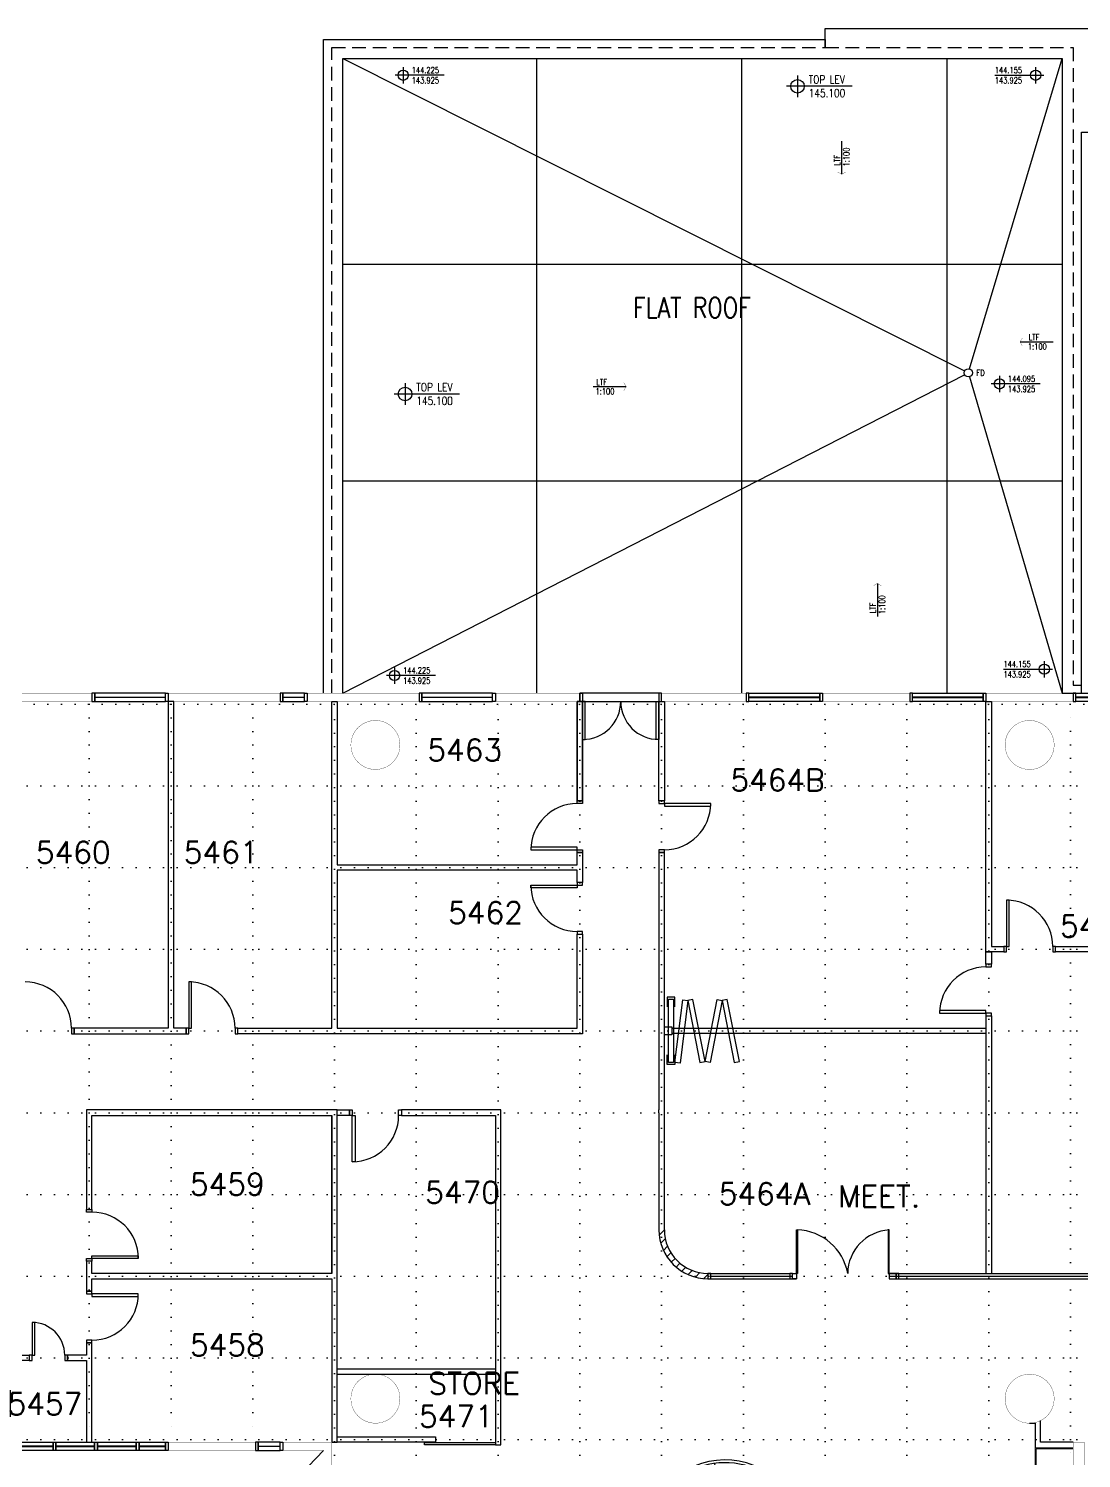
# Model space of a CAD drawing. Extents: x -68523 to 336700, y -113452 to 119396.
# Drawn here: x 83638 to 102950, y 17704 to 43950 of the extents above; entities that cross this region are included whole.
import ezdxf

# ---------------------------------------------------------------- set-up
doc = ezdxf.new("R2010")
doc.units = 0
doc.header["$LTSCALE"] = 1000
doc.header["$MEASUREMENT"] = 0
for name, pattern in [('S3144a$0$DASHDOT', [1, 0.5, -0.25, 0, -0.25]), ('S3144a$0$DOT', [0.25, 0, -0.25]), ('S3144a$0$HIDDEN', [0.375, 0.25, -0.125])]:
    doc.linetypes.add(name, pattern=pattern)
doc.layers.get('0').update_dxf_attribs({"linetype": 'CONTINUOUS'})
for name, color, linetype in [('S3144a$0$11', 14, 'CONTINUOUS'), ('S3144a$0$17', 14, 'CONTINUOUS'), ('S3144a$0$20', 7, 'CONTINUOUS'), ('S3144a$0$23', 7, 'CONTINUOUS'), ('S3144a$0$25', 7, 'CONTINUOUS'), ('S3144a$0$30', 1, 'CONTINUOUS'), ('S3144a$0$35', 7, 'CONTINUOUS'), ('S3144a$0$4', 7, 'CONTINUOUS'), ('S3144a$0$45', 7, 'CONTINUOUS'), ('S3144a$0$48', 2, 'CONTINUOUS'), ('S3144a$0$6', 7, 'CONTINUOUS'), ('S3144a$0$7', 7, 'CONTINUOUS'), ('S3144a$0$IC - INT WD (KEEP)', 8, 'CONTINUOUS'), ('S3144a$0$IC - INT WD (NEW)', 1, 'CONTINUOUS'), ('S3144a$0$NEW DOOR 2', 1, 'CONTINUOUS'), ('S3144a$0$ROOM-NO', 4, 'CONTINUOUS')]:
    doc.layers.add(name, color=color, linetype=linetype)
doc.layers.add('S3144a$0$LP - Loose Furniture', color=1, linetype='CONTINUOUS', lineweight=9)
doc.styles.add('S3144a$0$STANDARD', font='SIMPLEX')

# ---------------------------------------------------------------- blocks, each defined once
blk = doc.blocks.new('S3144a$0$dfgd')
at = {"color": 1, "ltscale": 1000}
for p, q in [((996801, 606029), (997052, 606502)), ((997147, 606456), (997170, 606501)), ((995984, 604493), (995742, 604037)), ((995809, 603940), (995832, 603984))]:
    blk.add_line(p, q, dxfattribs=at)
at = {"color": 8, "ltscale": 1000}
for p, q in [((997607, 606063), (997189, 605748)), ((997363, 605289), (997885, 605330)), ((997263, 604809), (997725, 604563)), ((996921, 604458), (997179, 604002)), ((996416, 603822), (996443, 604345))]:
    blk.add_line(p, q, dxfattribs=at)
at = {"color": 1, "ltscale": 1000}
blk.add_circle((996489, 605220), 600, dxfattribs=at)
for centre, radius, start, end in [((996489, 605220), 1400, 237.7225, 66.2775), ((996489, 605220), 1450, 242, 62), ((997059, 606450), 30, 152, 245.1485), ((996489, 605220), 1325, 38.2686, 65.1485), ((996881, 606009), 80, 152, 243.5902), ((997553, 606060), 30, 218.2686, 307), ((997589, 606012), 30, 127, 215.7314), ((996489, 605220), 800, 42.2159, 63.5902), ((996489, 605220), 1325, 5.7686, 35.7314), ((997141, 605812), 80, 222.2159, 307), ((997237, 605684), 80, 127, 211.7841), ((996489, 605220), 800, 9.7159, 31.7841), ((997357, 605369), 80, 189.7159, 274.5), ((997369, 605209), 80, 94.5, 179.2841), ((996489, 605220), 1325, 333.2686, 3.2314), ((997837, 605357), 30, 185.7686, 274.5), ((997842, 605297), 30, 94.5, 183.2314), ((996489, 605220), 800, 337.2159, 359.2841), ((996489, 605220), 800, 304.7159, 326.7841), ((997225, 604738), 80, 62, 146.7841), ((997301, 604880), 80, 157.2159, 242), ((996055, 604455), 80, 60.4098, 152), ((996489, 605220), 800, 240.4098, 261.7841), ((996489, 605220), 800, 272.2159, 294.2841), ((996851, 604418), 80, 29.5, 114.2841), ((996990, 604497), 80, 124.7159, 209.5), ((996489, 605220), 1325, 300.7686, 330.7314), ((997671, 604558), 30, 62, 150.7314), ((997699, 604611), 30, 153.2686, 242), ((996364, 604349), 80, 357, 81.7841), ((996523, 604341), 80, 92.2159, 177), ((995788, 604061), 30, 58.8515, 152), ((996489, 605220), 1325, 238.8515, 265.7314), ((996489, 605220), 1325, 268.2686, 298.2314), ((997130, 604027), 30, 29.5, 118.2314), ((997182, 604056), 30, 120.7686, 209.5), ((996388, 603869), 30, 357, 85.7314), ((996448, 603866), 30, 88.2686, 177)]:
    blk.add_arc(centre, radius, start, end, dxfattribs=at)
blk = doc.blocks.new('S3144a$0$sfsd')
at = {"color": 1}
for p, q in [((998996, 604464), (999172, 604041)), ((999432, 604667), (999007, 604491)), ((999634, 604232), (999458, 604656)), ((999623, 604233), (999471, 604598)), ((999028, 604414), (999179, 604049)), ((999632, 604236), (999623, 604233)), ((999654, 604185), (999634, 604232)), ((998638, 604121), (998462, 603696)), ((999087, 603956), (998664, 604132)), ((999079, 603949), (998714, 604100)), ((999079, 603949), (999083, 603958)), ((999135, 603937), (999087, 603956)), ((999179, 604049), (999170, 604045)), ((999172, 604041), (999192, 603993)), ((999218, 603982), (999643, 604159)), ((998472, 603670), (998896, 603494)), ((998970, 603486), (999146, 603910)), ((998530, 603657), (998896, 603505)), ((998896, 603505), (998892, 603496)), ((998896, 603494), (998944, 603475)), ((998462, 603173), (998638, 602748)), ((998896, 603375), (998472, 603199)), ((998896, 603364), (998530, 603212)), ((998896, 603364), (998892, 603373)), ((998944, 603395), (998896, 603375)), ((999146, 602959), (998970, 603384)), ((998664, 602737), (999087, 602913)), ((998714, 602769), (999079, 602920)), ((999079, 602920), (999083, 602911)), ((999087, 602913), (999135, 602933))]:
    blk.add_line(p, q, dxfattribs=at)
for centre, radius, start, end in [((999015, 604472), 20, 112.5, 202.5), ((998818, 605549), 1154, 279.9874, 305.0126), ((998482, 606356), 2002, 285.9152, 299.0848), ((999440, 604648), 20, 22.5, 112.5), ((999635, 604177), 20, 292.5, 22.5), ((996772, 604643), 2002, 330.9152, 344.0848), ((997579, 604310), 1154, 324.9874, 350.0126), ((998656, 604113), 20, 67.5, 157.5), ((999127, 603918), 20, 337.5, 67.5), ((999210, 604001), 20, 202.5, 292.5), ((998480, 603688), 20, 157.5, 247.5), ((998951, 603493), 20, 247.5, 337.5), ((998480, 603181), 20, 112.5, 202.5), ((996773, 602223), 2002, 15.9152, 29.0848), ((997579, 602559), 1154, 9.9874, 35.0126), ((998951, 603376), 20, 22.5, 112.5), ((999127, 602951), 20, 292.5, 22.5), ((998656, 602756), 20, 202.5, 292.5)]:
    blk.add_arc(centre, radius, start, end, dxfattribs=at)
at = {"layer": 'S3144a$0$IC - INT WD (NEW)', "color": 1}
blk.add_blockref('S3144a$0$dfgd', (3204, -1786), dxfattribs=at)

msp = doc.modelspace()

# ---------------------------------------------------------------- hatches: boundary and pattern name
at = {"layer": 'S3144a$0$17', "linetype": 'Continuous'}
h = msp.add_hatch(dxfattribs=at)
h.set_pattern_fill('ANSI31', color=14, scale=40)
h.set_pattern_definition([(45, (-901148.36, -591631.68), (-89.802561, 89.802561), [])])
h.paths.add_polyline_path([(95300, 21900.2), (95200, 21900.2, 0.4142136), (96100, 21000.2), (96100, 21100.2, -0.4142136)])

# ---------------------------------------------------------------- linework, layer by layer
at = {"layer": 'S3144a$0$11', "color": 14, "linetype": 'Continuous', "const_width": 5}
msp.add_lwpolyline([(106600, 17999.9), (104700, 17999.9), (104700, 17149.9), (103000, 17149.9), (103000, 17999.9), (102800, 17999.9), (102800, 5925), (102950, 5925), (102950, 6099.9), (104300, 6099.9), (104300, 6299.9), (103000, 6299.9), (103000, 12699.9), (103800, 12699.9), (103800, 12899.9), (103000, 12899.9), (103000, 16949.9), (104900, 16949.9), (104900, 17799.9), (106400, 17799.9), (106400, 16949.9), (106600, 16949.9)], close=True, dxfattribs=at)
at = {"layer": 'S3144a$0$17', "color": 14, "linetype": 'Continuous'}
for p, q in [((95300, 28824.8), (95200, 28824.8)), ((95200, 28824.8), (95200, 28599.8)), ((95300, 24100.2), (95300, 28824.8)), ((95200, 28599.8), (95200, 24100.2)), ((101200, 25825), (101200, 21100.1)), ((101300, 25825), (101300, 21100.1)), ((101200, 25595), (95440, 25595)), ((101200, 25505), (95440, 25505)), ((95200, 24050.2), (95200, 24100.2)), ((95200, 24050.2), (95200, 21900.2)), ((95300, 21900.2), (95300, 24100.2)), ((96100, 21100.2), (97599.8, 21100.2)), ((96100, 21100.2), (96100, 21000.2)), ((96100, 21000.2), (97724.8, 21000.2)), ((96150, 21050.2), (97599.8, 21050.2)), ((97649.8, 21000.2), (97649.8, 21100.2)), ((99424.3, 21100.2), (105488.7, 21100.2)), ((99424.3, 21050.2), (105488.7, 21050.2)), ((99424.3, 21000.2), (105488.7, 21000.2)), ((101200, 21100.2), (101300, 21100.1)), ((89300, 19350), (92200, 19350)), ((89300, 19250), (92200, 19250))]:
    msp.add_line(p, q, dxfattribs=at)
for points in [[(86525, 25500.1), (86525, 25600.1), (86300, 25600.1), (86300, 31600.1), (86200, 31600.1), (86200, 25600.1), (84475, 25600.1), (84475, 25500.1)], [(93700, 31600.3), (93800, 31600.3), (93800, 29775), (93700, 29775)], [(95200, 31600.1), (95300, 31600.1), (95300, 29774.8), (95200, 29774.8)], [(93700, 29725), (93700, 29775), (93800, 29775), (93800, 29725)], [(95300, 29724.8), (95300, 29774.8), (95200, 29774.8), (95200, 29724.8)], [(95300, 29724.8), (95300, 29674.8), (96150, 29674.8), (96150, 29724.8)], [(93700, 28875), (93700, 28925), (92850, 28925), (92850, 28875)], [(93700, 28825), (93700, 28875), (93800, 28875), (93800, 28825)], [(95300, 28824.8), (95300, 28874.8), (95200, 28874.8), (95200, 28824.8)], [(93700, 28225), (93700, 28175), (92850, 28175), (92850, 28225)], [(93700, 28275), (93700, 28225), (93800, 28225), (93800, 28275)], [(101575, 27100), (101625, 27100), (101625, 27950), (101575, 27950)], [(93700, 27375), (93700, 27325), (93800, 27325), (93800, 27375)], [(101575, 27100), (101525, 27100), (101525, 27000), (101575, 27000)], [(102475, 27100), (102425, 27100), (102425, 27000), (102475, 27000)], [(101200, 26775), (101200, 26725), (101300, 26725), (101300, 26775)], [(95470, 26132), (95470, 24972), (95375, 24972), (95375, 26132)], [(95731.3, 26111.6), (95589.3, 24960.4), (95495, 24972), (95637, 26123.3)], [(95731.3, 26111.6), (95953, 24973), (96046.2, 24991.2), (95824.6, 26129.8)], [(96361.1, 26111.6), (96139.5, 24973), (96046.2, 24991.2), (96267.8, 26129.8)], [(96361.1, 26111.6), (96582.7, 24973), (96675.9, 24991.2), (96454.3, 26129.8)], [(101200, 25875), (101200, 25925), (100350, 25925), (100350, 25875)], [(101200, 25875), (101200, 25825), (101300, 25825), (101300, 25875)], [(95300, 25479.5), (95300, 25624.5), (95440, 25624.5), (95440, 25479.5)], [(97724.8, 21100.2), (97724.8, 21900.2), (97744.8, 21900.2), (97744.8, 21100.2)], [(99424.3, 21100.2), (99424.3, 21900.2), (99404.3, 21900.2), (99404.3, 21100.2)], [(97649.8, 21000.2), (97649.8, 21100.2), (97724.8, 21100.2), (97724.8, 21000.2)], [(99549.3, 21000.2), (99549.3, 21100.2), (99424.3, 21100.2), (99424.3, 21000.2)], [(83200, 19825.2), (83300, 19825.2), (83300, 19600.2), (83650.4, 19600), (83650.4, 19500), (83300, 19500.2), (83300, 18000.1), (83200, 18000.1)], [(84800, 19825.2), (84700, 19825.2), (84700, 19600.2), (84349.6, 19600), (84349.6, 19500), (84700, 19500.2), (84700, 18000.1), (84800, 18000.1)], [(91100.1, 18000), (89300, 18000), (89300, 18100), (91100.1, 18100)], [(90900, 17995), (92200, 17995), (92200, 17950), (90900, 17950)]]:
    msp.add_lwpolyline(points, close=True, dxfattribs=at)
for points in [[(87475, 25600.1), (89199.6, 25600.1), (89199.6, 31600.1), (89299.6, 31600.1), (89299.6, 28600.1), (93699.6, 28600.1), (93700, 28825), (93800, 28825), (93799.6, 28275), (93699.6, 28275), (93699.6, 28500), (89299.6, 28500.1), (89299.6, 25600.1), (93699.6, 25600.1), (93699.6, 27325), (93799.6, 27325), (93799.6, 25500), (87475, 25500), (87475, 25600.1), (87475, 25600.1)], [(93700, 29775), (93799.6, 29775), (93800, 31600.1), (93700, 31600.1), (93699.6, 29775)], [(101200, 27100), (101200, 27100), (101200, 31600.1), (101300, 31600.1), (101300, 27100.1), (101525, 27100.1), (101525, 27000.1), (101200, 27000.1), (101200, 27100)], [(102475, 27100), (102750, 27100), (104250, 27100), (104250, 27200)], [(104250, 27200), (104350, 27200), (104350, 27050), (104350, 27000), (102475, 27000), (102475, 27100)], [(101200, 26775), (101200, 27000.1), (101300, 27000.1), (101300, 26775), (101200, 26775)], [(95495, 25992), (95495, 26172), (95350, 26172), (95350, 25992)], [(95495, 25112), (95495, 24932), (95350, 24932), (95350, 25112)], [(84700, 24100.2), (84700, 22275.2), (84800, 22275.2), (84800, 24000.2), (89200, 24000.1), (89200, 21100.1), (84800, 21100.2), (84800, 21325.2), (84700, 21325.2), (84700, 20775.2), (84800, 20775.2), (84800, 21000.2), (89200, 21000.1), (89200, 18000), (89300, 18000)], [(89300, 24100.1), (84700, 24100)], [(89300, 18000), (89300, 24000.1)], [(90475, 24000.1), (92200, 24000.1), (92200, 17950), (92300, 17950), (92300, 24100.2), (90475, 24100.1), (90475, 24000.1)], [(96150, 21100.2), (96100, 21100.2), (96100, 21000.2), (96150, 21000.2), (96150, 21100.2)], [(97649.8, 21100.2), (97599.8, 21100.2), (97599.8, 21000.2), (97649.8, 21000.2), (97649.8, 21100.2)], [(99599.3, 21100.2), (99549.3, 21100.2), (99549.3, 21000.2), (99599.3, 21000.2), (99599.3, 21100.2)], [(102800, 17999.9), (102199.9, 17999.9), (102199.9, 18396.8)], [(102000, 18350), (102099.9, 18350), (102099.9, 17899.9)]]:
    msp.add_lwpolyline(points, dxfattribs=at)
for centre, radius, start, end in [((93700, 28875), 850, 90, 180), ((95300, 29724.8), 850, 270, 0), ((93700, 28225), 850, 180, 270), ((101575, 27100), 850, 0, 90), ((101200, 25875), 850, 90, 180), ((96100, 21900.2), 900, 180, 270), ((96100, 21900.2), 800, 180, 270), ((97709.5, 20930.1), 968.9, 10.10847, 88.29171), ((99472.9, 21090.5), 809.6, 93.43597, 179.3144)]:
    msp.add_arc(centre, radius, start, end, dxfattribs=at)
at = {"layer": 'S3144a$0$20', "color": 14, "linetype": 'S3144a$0$DASHDOT'}
msp.add_line((55050.1, -17999.9), (89047.4, 17850.1), dxfattribs=at)
at = {"layer": 'S3144a$0$20', "color": 3, "linetype": 'Continuous', "const_width": 5}
for points in [[(83200.1, 31750.1), (84800.1, 31750.1), (84800.1, 31600.1), (83200.1, 31600.1)], [(86200.1, 31750.1), (88250.1, 31750.1), (88250.1, 31600.1), (86200.1, 31600.1)], [(88750.1, 31750.1), (90800.1, 31750.1), (90800.1, 31600.1), (88750.1, 31600.1)], [(92200.1, 31750.1), (93750, 31750.1), (93750, 31600.1), (92200.1, 31600.1)], [(95250, 31750.1), (96800.1, 31750.1), (96800.1, 31600.1), (95250, 31600.1)], [(99800.1, 31750.1), (98200.1, 31750.1), (98200.1, 31600.1), (99800.1, 31600.1)], [(102800.1, 31750.1), (101200.1, 31750.1), (101200.1, 31600.1), (102800.1, 31600.1)], [(86200, 17850.1), (87800, 17850.1), (87800, 18000.1), (86200, 18000.1)], [(89200.1, 18000.1), (89200, 17099.9), (89050, 17099.9), (89050.1, 17850.1), (88300, 17850.1), (88300, 18000.1)]]:
    msp.add_lwpolyline(points, close=True, dxfattribs=at)
at = {"layer": 'S3144a$0$23', "color": 14, "linetype": 'Continuous'}
for points in [[(89050.1, 31750.1), (89050.1, 43750), (98250, 43750), (98250, 43950), (117750, 43950), (117750, 43750), (126949.9, 43750), (126949.9, 31750.1)], [(102950, 31750), (102950, 42050), (103150, 42050.1), (103150, 43600), (112850, 43600), (112850, 42050), (113050, 42050), (113050, 31750)], [(89400.1, 31750.1), (89400.1, 43400), (102600, 43400), (102600, 31750), (102950, 31750)]]:
    msp.add_lwpolyline(points, dxfattribs=at)
at = {"layer": 'S3144a$0$23', "color": 14, "linetype": 'S3144a$0$HIDDEN'}
msp.add_lwpolyline([(89200.1, 31750.1), (89200.1, 43600), (98250, 43600), (98250, 43750), (98250, 43600), (102800, 43600), (102800, 31900), (102950, 31900)], dxfattribs=at)
at = {"layer": 'S3144a$0$23', "color": 10, "linetype": 'Continuous'}
for points in [[(84800.1, 31600.1), (84850.1, 31600.1), (84850.1, 31750.1), (84800.1, 31750.1)], [(84850.1, 31680.1), (86150.1, 31680.1), (86150.1, 31750.1), (84850.1, 31750.1)], [(84850.1, 31600.1), (86150.1, 31600.1), (86150.1, 31670.1), (84850.1, 31670.1)], [(86200.1, 31600.1), (86150.1, 31600.1), (86150.1, 31750.1), (86200.1, 31750.1)], [(88250.1, 31600.1), (88300.1, 31600.1), (88300.1, 31750.1), (88250.1, 31750.1)], [(88300.1, 31680.1), (88700.1, 31680.1), (88700.1, 31750.1), (88300.1, 31750.1)], [(88300.1, 31600.1), (88700.1, 31600.1), (88700.1, 31670.1), (88300.1, 31670.1)], [(88750.1, 31600.1), (88700.1, 31600.1), (88700.1, 31750.1), (88750.1, 31750.1)], [(90800.1, 31600.1), (90850.1, 31600.1), (90850.1, 31750.1), (90800.1, 31750.1)], [(90850.1, 31680.1), (92150.1, 31680.1), (92150.1, 31750.1), (90850.1, 31750.1)], [(90850.1, 31600.1), (92150.1, 31600.1), (92150.1, 31670.1), (90850.1, 31670.1)], [(92200.1, 31600.1), (92150.1, 31600.1), (92150.1, 31750.1), (92200.1, 31750.1)], [(96800.1, 31600.1), (96850.1, 31600.1), (96850.1, 31750.1), (96800.1, 31750.1)], [(98150.1, 31680.1), (96850.1, 31680.1), (96850.1, 31750.1), (98150.1, 31750.1)], [(98150.1, 31600.1), (96850.1, 31600.1), (96850.1, 31670.1), (98150.1, 31670.1)], [(98200.1, 31600.1), (98150.1, 31600.1), (98150.1, 31750.1), (98200.1, 31750.1)], [(99800.1, 31600.1), (99850.1, 31600.1), (99850.1, 31750.1), (99800.1, 31750.1)], [(101150.1, 31680.1), (99850.1, 31680.1), (99850.1, 31750.1), (101150.1, 31750.1)], [(101150.1, 31600.1), (99850.1, 31600.1), (99850.1, 31670.1), (101150.1, 31670.1)], [(101200.1, 31600.1), (101150.1, 31600.1), (101150.1, 31750.1), (101200.1, 31750.1)], [(102800.1, 31600.1), (102850.1, 31600.1), (102850.1, 31750.1), (102800.1, 31750.1)], [(104150.1, 31680.1), (102850.1, 31680.1), (102850.1, 31750.1), (104150.1, 31750.1)], [(104150.1, 31600.1), (102850.1, 31600.1), (102850.1, 31670.1), (104150.1, 31670.1)], [(83371, 18000.1), (84085.1, 18000.1), (84085.1, 17930.1), (83371, 17930.1)], [(83371, 17920.1), (84085.1, 17920.1), (84085.1, 17850.1), (83371, 17850.1)], [(84085.1, 18000.1), (84135.1, 18000.1), (84135.1, 17850.1), (84085.1, 17850.1)], [(84135.1, 18000.1), (84849.2, 18000.1), (84849.2, 17930.1), (84135.1, 17930.1)], [(84135.1, 17920.1), (84849.2, 17920.1), (84849.2, 17850.1), (84135.1, 17850.1)], [(84849.2, 18000.1), (84899.2, 18000.1), (84899.2, 17850.1), (84849.2, 17850.1)], [(84899.2, 18000.1), (85613.3, 18000.1), (85613.3, 17930.1), (84899.2, 17930.1)], [(84899.2, 17920.1), (85613.3, 17920.1), (85613.3, 17850.1), (84899.2, 17850.1)], [(85613.3, 18000.1), (85663.3, 18000.1), (85663.3, 17850.1), (85613.3, 17850.1)], [(85663.3, 18000.1), (86149.4, 18000.1), (86149.4, 17930.1), (85663.3, 17930.1)], [(85663.3, 17920.1), (86149.4, 17920.1), (86149.4, 17850.1), (85663.3, 17850.1)], [(86149.4, 18000.1), (86199.4, 18000.1), (86199.4, 17850.1), (86149.4, 17850.1)], [(87800, 17850.1), (87850, 17850.1), (87850, 18000.1), (87800, 18000.1)], [(87850.1, 17930.1), (88250, 17930.1), (88250, 18000.1), (87850.1, 18000.1)], [(87850.1, 17850.1), (88250, 17850.1), (88250, 17920.1), (87850.1, 17920.1)], [(88300, 17850.1), (88250, 17850.1), (88250, 18000.1), (88300, 18000.1)]]:
    msp.add_lwpolyline(points, close=True, dxfattribs=at)
at = {"layer": 'S3144a$0$25', "color": 2, "linetype": 'Continuous'}
msp.add_lwpolyline([(93750, 31600.1), (95250, 31600.1), (95250, 31750.1), (93750, 31750.1)], close=True, dxfattribs=at)
at = {"layer": 'S3144a$0$30', "linetype": 'Continuous'}
for points in [[(93750, 31750.1), (93800, 31750.1), (93800, 31600.1), (93750, 31600.1)], [(93850, 31600.1), (93800, 31600.1), (93800, 30900.1), (93850, 30900.1)], [(95150, 31600.1), (95200, 31600.1), (95200, 30900.1), (95150, 30900.1)], [(95250, 31750.1), (95200, 31750.1), (95200, 31600.1), (95250, 31600.1)]]:
    msp.add_lwpolyline(points, close=True, dxfattribs=at)
at = {"layer": 'S3144a$0$30', "color": 7, "linetype": 'Continuous'}
for points in [[(86575, 25600.1), (86625, 25600.1), (86625, 26450.1), (86575, 26450.1)], [(84475, 25600.1), (84425, 25600.1), (84425, 25500.1), (84475, 25500.1)], [(86575, 25600.1), (86525, 25600.1), (86525, 25500.1), (86575, 25500.1)], [(87475, 25600.1), (87425, 25600.1), (87425, 25500.1), (87475, 25500.1)], [(84800, 22275.2), (84800, 22225.2), (84700, 22225.2), (84700, 22275.2)], [(84800, 21375.2), (84800, 21325.2), (84700, 21325.2), (84700, 21375.2)], [(84800, 21375.2), (84800, 21425.2), (85650, 21425.2), (85650, 21375.2)], [(84800, 20725.2), (84800, 20775.2), (84700, 20775.2), (84700, 20725.2)], [(84800, 20725.2), (84800, 20675.2), (85650, 20675.2), (85650, 20725.2)], [(83700.4, 19600), (83750.4, 19600), (83750.4, 20200), (83700.4, 20200), (83700.4, 19600), (83650.4, 19600), (83650.4, 19500), (83700.4, 19500)], [(84800, 19825.2), (84800, 19875.2), (84700, 19875.2), (84700, 19825.2)], [(84349.6, 19600), (84299.6, 19600), (84299.6, 19500), (84349.6, 19500)]]:
    msp.add_lwpolyline(points, close=True, dxfattribs=at)
at = {"layer": 'S3144a$0$30', "linetype": 'Continuous'}
for centre, start, end in [((93800, 31600.1), 270, 0), ((95200, 31600.1), 180, 270)]:
    msp.add_arc(centre, 700, start, end, dxfattribs=at)
at = {"layer": 'S3144a$0$30', "color": 7, "linetype": 'Continuous'}
for centre, radius, start, end in [((83575, 25600.1), 850, 0, 90), ((86575, 25600.1), 850, 0, 90), ((84800, 21375.2), 850, 0, 90), ((84800, 20725.2), 850, 270, 0), ((83700.4, 19600), 600, 0, 90)]:
    msp.add_arc(centre, radius, start, end, dxfattribs=at)
at = {"layer": 'S3144a$0$35', "linetype": 'Continuous'}
for p, q in [((91260.6, 43093.2), (90360.6, 43093.2)), ((90510.6, 43243.2), (90510.6, 42943.2)), ((101361.3, 43093.2), (102261.3, 43093.2)), ((102111.3, 43243.2), (102111.3, 42943.2)), ((101446.9, 37577.7), (101446.9, 37277.7)), ((102196.9, 37427.7), (101296.9, 37427.7)), ((102269.9, 32340.7), (102269.9, 32040.7)), ((91101.5, 32074.9), (90201.5, 32074.9)), ((90351.5, 32224.9), (90351.5, 31924.9)), ((101519.9, 32190.7), (102419.9, 32190.7))]:
    msp.add_line(p, q, dxfattribs=at)
at = {"layer": 'S3144a$0$35', "color": 2, "linetype": 'Continuous'}
for p, q in [((97742.2, 43090.9), (97742.2, 42690.9)), ((98742.2, 42890.9), (97542.2, 42890.9)), ((90544.2, 37442.3), (90544.2, 37042.3)), ((91544.2, 37242.3), (90344.2, 37242.3))]:
    msp.add_line(p, q, dxfattribs=at)
at = {"layer": 'S3144a$0$35', "linetype": 'Continuous'}
for centre in [(90510.6, 43093.2), (102111.3, 43093.2), (101446.9, 37427.7), (102269.9, 32190.7), (90351.5, 32074.9)]:
    msp.add_circle(centre, 93.8, dxfattribs=at)
at = {"layer": 'S3144a$0$35', "color": 2, "linetype": 'Continuous'}
for centre in [(97742.2, 42890.9), (90544.2, 37242.3)]:
    msp.add_circle(centre, 125, dxfattribs=at)
at = {"layer": 'S3144a$0$4', "linetype": 'S3144a$0$DOT'}
for p, q in [((113250, 31550), (55050, 31550)), ((113250, 31550), (55050, 31550)), ((84750, 31550), (84750, 18050)), ((84750, 31550), (84750, 18050)), ((86250, 31550), (86250, 18050)), ((86250, 31550), (86250, 18050)), ((87750, 31550), (87750, 18050)), ((87750, 31550), (87750, 18050)), ((89250, -18250), (89250, 31550)), ((89250, -18250), (89250, 31550)), ((90750, -18250), (90750, 31550)), ((90750, -18250), (90750, 31550)), ((92250, -18250), (92250, 31550)), ((92250, -18250), (92250, 31550)), ((93750, -18250), (93750, 31550)), ((93750, -18250), (93750, 31550)), ((95250, -18250), (95250, 31550)), ((95250, -18250), (95250, 31550)), ((96750, -18250), (96750, 31550)), ((96750, -18250), (96750, 31550)), ((98250, -18250), (98250, 31550)), ((98250, -18250), (98250, 31550)), ((99750, -18250), (99750, 31550)), ((99750, -18250), (99750, 31550)), ((101250, -18250), (101250, 31550)), ((101250, -18250), (101250, 31550)), ((102750, 18050), (102750, 31550)), ((102750, 18050), (102750, 31550)), ((54600, 30050), (160950, 30050)), ((54600, 30050), (160950, 30050)), ((54600, 28550), (160950, 28550)), ((54600, 28550), (160950, 28550)), ((54600, 27050), (160950, 27050)), ((54600, 27050), (160950, 27050)), ((54600, 25550), (160950, 25550)), ((54600, 25550), (160950, 25550)), ((54600, 24050), (160950, 24050)), ((54600, 24050), (160950, 24050)), ((54600, 22550), (160950, 22550)), ((54600, 22550), (160950, 22550)), ((54600, 21050), (160950, 21050)), ((54600, 21050), (160950, 21050)), ((54600, 19550), (160950, 19550)), ((54600, 19550), (160950, 19550)), ((54600, 18050), (160950, 18050)), ((54600, 18050), (160950, 18050)), ((102750, -17950), (102750, 18050)), ((102750, -17950), (102750, 18050))]:
    msp.add_line(p, q, dxfattribs=at)
at = {"layer": 'S3144a$0$45', "color": 8, "linetype": 'Continuous'}
for p, q in [((89400.1, 43400.2), (100807.5, 37666)), ((100898.4, 37703.7), (102600, 43400.2)), ((89400.1, 31750.1), (100807.5, 37596.8)), ((100898.4, 37559.1), (102600, 31750))]:
    msp.add_line(p, q, dxfattribs=at)
at = {"layer": 'S3144a$0$45', "color": 4, "linetype": 'Continuous'}
for p, q in [((98554.4, 41275.2), (98554.4, 41882.1)), ((101825.4, 38198.8), (102432.3, 38198.8)), ((94598.8, 37375.2), (93991.9, 37375.2)), ((99208.7, 33765.2), (99208.7, 33158.3))]:
    msp.add_line(p, q, dxfattribs=at)
at = {"layer": 'S3144a$0$45', "color": 4, "linetype": 'Continuous', "const_width": 5}
for points in [[(98627.4, 41317.4), (98554.4, 41275.2), (98481.3, 41317.4)], [(101867.6, 38125.8), (101825.4, 38198.8), (101867.6, 38271.9)], [(94556.6, 37448.2), (94598.8, 37375.2), (94556.6, 37302.1)], [(99135.7, 33723), (99208.7, 33765.2), (99281.8, 33723)]]:
    msp.add_lwpolyline(points, dxfattribs=at)
at = {"layer": 'S3144a$0$45', "linetype": 'Continuous'}
msp.add_circle((100875.1, 37631.4), 75, dxfattribs=at)
at = {"layer": 'S3144a$0$6', "color": 3, "linetype": 'Continuous', "const_width": 5}
for points in [[(90450, 30800, 1), (89550, 30800, 1)], [(102450, 30800, 1), (101550, 30800, 1)], [(90450, 18800, 1), (89550, 18800, 1)], [(102450, 18800, 1), (101550, 18800, 1)]]:
    msp.add_lwpolyline(points, format="xyb", close=True, dxfattribs=at)
at = {"layer": 'S3144a$0$7', "color": 10, "linetype": 'Continuous'}
for p, q in [((92960.4, 31750), (92960.4, 43400)), ((96720.6, 31750), (96720.6, 43400)), ((100480.8, 43400), (100480.8, 31750)), ((102600, 39620.8), (89400.1, 39620.8)), ((102600, 35641.6), (89400.1, 35641.6))]:
    msp.add_line(p, q, dxfattribs=at)
at = {"layer": 'S3144a$0$IC - INT WD (KEEP)', "color": 3, "linetype": 'Continuous'}
msp.add_lwpolyline([(89200, 21100.1), (89200, 22500.1), (89200, 22600.1), (89200, 24000.1)], dxfattribs=at)
at = {"layer": 'S3144a$0$IC - INT WD (NEW)', "color": 4}
msp.add_lwpolyline([(89525, 24000.1), (89300, 24000.1), (89300, 24100.1), (89525, 24100.1), (89525, 24000.1)], dxfattribs=at)
at = {"layer": 'S3144a$0$LP - Loose Furniture', "color": 1}
for points in [[(102100.2, 9100.1), (102099.9, 17899.9), (102799.9, 17899.9)], [(102800, 9100.1), (102800.1, 9120.1), (102120.2, 9120.1), (102119.9, 17879.9), (102799.9, 17879.9)]]:
    msp.add_lwpolyline(points, dxfattribs=at)
at = {"layer": 'S3144a$0$NEW DOOR 2', "color": 1, "linetype": 'Continuous'}
for points in [[(89575, 24000.1), (89525, 24000.1), (89525, 24100.1), (89575, 24100.1)], [(89575, 24000.1), (89625, 24000.1), (89625, 23150.1), (89575, 23150.1)], [(90475, 24000.1), (90425, 24000.1), (90425, 24100.1), (90475, 24100.1)]]:
    msp.add_lwpolyline(points, close=True, dxfattribs=at)
msp.add_arc((89575, 24000.1), 850, 270, 0, dxfattribs=at)

# ---------------------------------------------------------------- block references
at = {"layer": 'S3144a$0$LP - Loose Furniture', "color": 1, "rotation": 158.2686297450777}
msp.add_blockref('S3144a$0$sfsd', (1248485.1, 206631), dxfattribs=at)

# ---------------------------------------------------------------- texts
at = {"layer": 'S3144a$0$35', "linetype": 'Continuous', "style": 'S3144a$0$STANDARD', "width": 0.8}
for s, p in [('144.225', (90665.3, 43130.7)), ('143.925', (90665.3, 42943.2)), ('144.155', (101361.3, 43130.7)), ('143.925', (101361.3, 42943.2)), ('144.095', (101601.6, 37465.2)), ('143.925', (101601.6, 37277.7)), ('144.155', (101519.9, 32228.2)), ('144.225', (90506.2, 32112.4)), ('143.925', (90506.2, 31924.9)), ('143.925', (101519.9, 32040.7))]:
    msp.add_text(s, height=112.5, dxfattribs=at).set_placement(p)
at = {"layer": 'S3144a$0$35', "color": 2, "linetype": 'Continuous', "style": 'S3144a$0$STANDARD', "width": 0.8}
for s, p in [('TOP LEV', (97948.5, 42940.9)), ('145.100', (97948.5, 42690.9)), ('TOP LEV', (90750.5, 37292.3)), ('145.100', (90750.5, 37042.3))]:
    msp.add_text(s, height=150, dxfattribs=at).set_placement(p)
at = {"layer": 'S3144a$0$45', "color": 4, "linetype": 'Continuous', "style": 'S3144a$0$STANDARD', "width": 0.8}
for s, p in [('1:100', (98695.4, 41418.2)), ('LTF', (98524.6, 41432.5)), ('LTF', (99179.9, 33217.1)), ('1:100', (99347.5, 33202.8))]:
    msp.add_text(s, height=112.5, rotation=90, dxfattribs=at).set_placement(p)
for s, p in [('LTF', (101982.7, 38228.6)), ('1:100', (101968.4, 38057.8)), ('1:100', (94036.4, 37236.4)), ('LTF', (94050.7, 37404))]:
    msp.add_text(s, height=112.5, dxfattribs=at).set_placement(p)
at = {"layer": 'S3144a$0$45', "linetype": 'Continuous', "style": 'S3144a$0$STANDARD', "width": 0.8}
msp.add_text('FD', height=112.5, dxfattribs=at).set_placement((101025.1, 37575.2))
at = {"layer": 'S3144a$0$48', "color": 2, "linetype": 'Continuous', "style": 'S3144a$0$STANDARD', "width": 0.8}
msp.add_text('FLAT ROOF', height=375, dxfattribs=at).set_placement((94725.3, 38639.1))
at = {"layer": 'S3144a$0$ROOM-NO', "style": 'S3144a$0$STANDARD'}
for s, p in [('5463', (90951.8, 30507.6)), ('5464B', (96511.1, 29955.8)), ('5460', (83770.2, 28628.8)), ('5461', (86483.4, 28629.3)), ('5462', (91333.5, 27522.5)), ('5465', (102557, 27273.8)), ('5459', (86597.7, 22537.5)), ('5470', (90912.4, 22387.6)), ('5464A', (96296.7, 22361.3)), ('MEET.', (98485.4, 22316.3)), ('5458', (86597.7, 19586.6)), ('STORE', (90972, 18882)), ('5457', (83252.1, 18505.3)), ('5471', (90798, 18277.1))]:
    msp.add_text(s, height=400, dxfattribs=at).set_placement(p)

doc.saveas('drawing.dxf')
